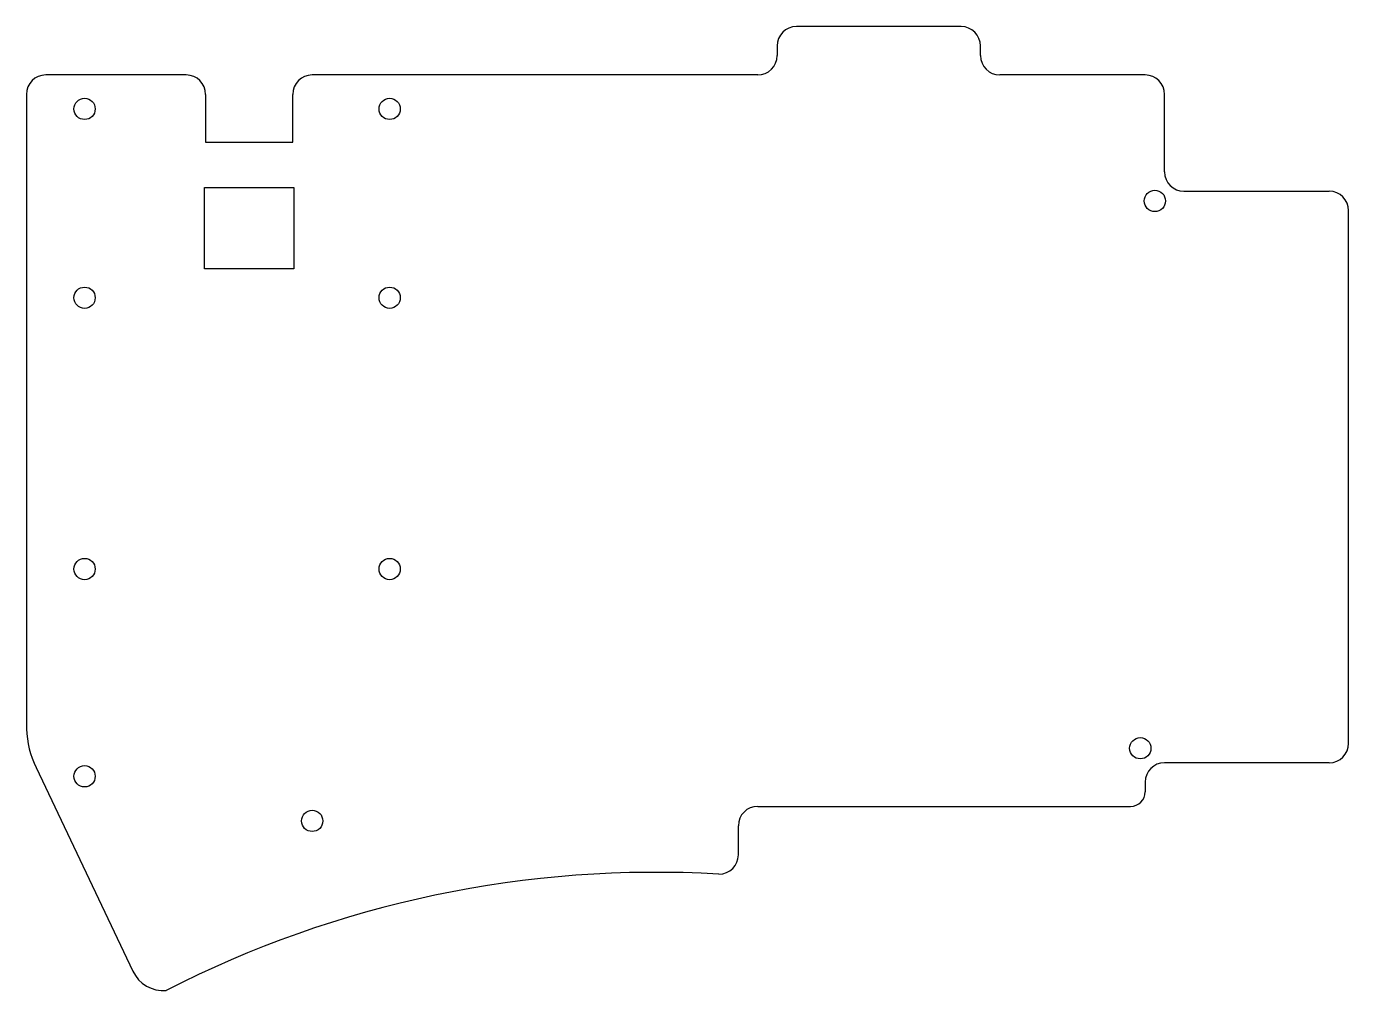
# Model space of a CAD drawing. Extents: x 78 to 214, y -149 to -49.
import ezdxf

# ---------------------------------------------------------------- set-up
doc = ezdxf.new("R2010")
doc.units = 0
doc.layers.add('BLACK', color=7, linetype='CONTINUOUS')

msp = doc.modelspace()

# ---------------------------------------------------------------- linework, layer by layer
at = {"layer": 'BLACK', "linetype": 'CONTINUOUS'}
for p, q in [((174.5, -49.5), (157.5, -49.49)), ((155.5, -51.5), (155.5, -52.5)), ((176.5, -52.5), (176.5, -51.5)), ((94.5, -54.5), (80, -54.5)), ((153.5, -54.5), (107.5, -54.5)), ((193.5, -54.5), (178.5, -54.5)), ((78, -56.5), (78, -122)), ((96.5, -56.5), (96.5, -61.42)), ((105.5, -61.42), (105.5, -56.5)), ((195.5, -64.5), (195.5, -56.5)), ((96.5, -61.42), (105.5, -61.42)), ((96.38, -66.13), (105.62, -66.13)), ((96.38, -74.5), (96.38, -66.13)), ((105.62, -66.13), (105.62, -74.5)), ((197.5, -66.5), (212.5, -66.5)), ((214.5, -123.5), (214.5, -68.5)), ((105.62, -74.5), (96.38, -74.5)), ((212.5, -125.5), (195.5, -125.5)), ((79, -126), (89, -147)), ((193.5, -127.5), (193.5, -128.5)), ((153.5, -130), (192, -130)), ((151.5, -135), (151.5, -132))]:
    msp.add_line(p, q, dxfattribs=at)
at = {"layer": 'BLACK'}
for centre in [(84, -58), (115.5, -58), (194.5, -67.5), (84, -77.5), (115.5, -77.5), (84, -105.5), (115.5, -105.5), (193, -124), (84, -126.9), (107.5, -131.5)]:
    msp.add_circle(centre, 1.1, dxfattribs=at)
for centre, radius, start, end in [((157.5, -51.5), 2, 90, 180), ((174.5, -51.5), 2, 0, 90), ((153.5, -52.5), 2, -90, 0), ((178.5, -52.5), 2, -180, -90), ((80, -56.5), 2, 90, 180), ((94.5, -56.5), 2, 0, 90), ((107.5, -56.5), 2, 90, 180), ((193.5, -56.5), 2, 0, 90), ((197.5, -64.5), 2, -180, -90), ((212.5, -68.5), 2, 0, 90), ((88.216, -121.571), 10.225, -177.595, -154.332), ((212.5, -123.5), 2, -90, 0), ((195.5, -127.5), 2, 90, 180), ((192, -128.5), 1.5, -90, 0), ((153.5, -132), 2, 90, 180), ((149.5, -135), 2, -90, 0), ((143.001, -247.779), 110.97, 86.6427, 117.108), ((92.104, -145.619), 3.397, -156.019, -84.3983)]:
    msp.add_arc(centre, radius, start, end, dxfattribs=at)

doc.saveas('drawing.dxf')
